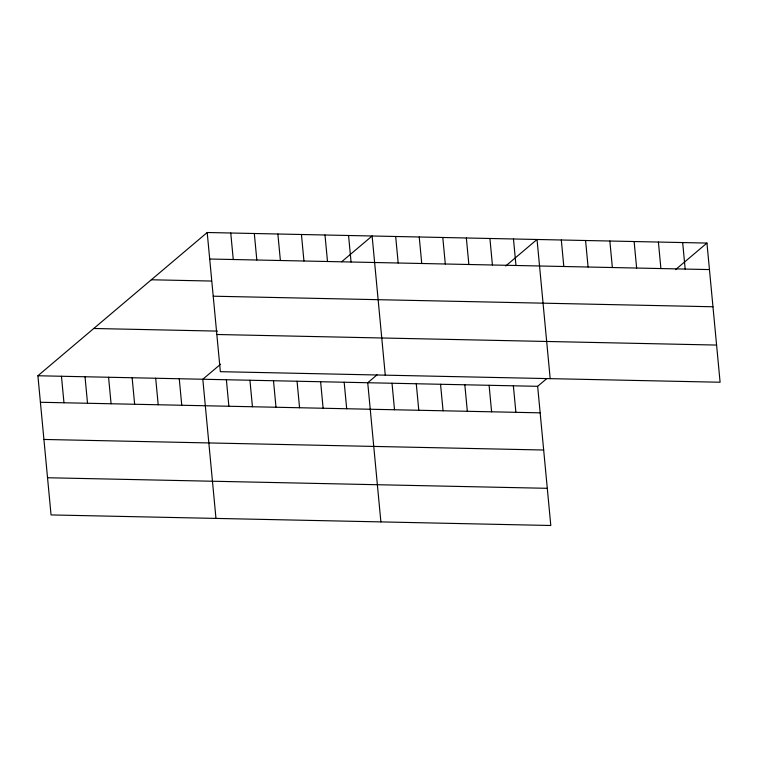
<?xml version="1.0" encoding="UTF-8"?>
<svg xmlns="http://www.w3.org/2000/svg" width="758" height="758" viewBox="0 0 758 758"><rect width="100%" height="100%" fill="white"/><g stroke="black" fill="none" stroke-linecap="round" stroke-linejoin="round"><path stroke-width="1.14" d="M546.954 378.45L537.649 386.324L550.801 525.493L51.051 514.928L37.9 375.76L207.199 232.507L706.949 243.072L720.1 382.24L220.351 371.676L207.199 232.507M220.597 364.21L202.812 379.246L215.973 518.415M341.64 261.775L372.112 235.994L385.272 375.163M377.048 374.859L367.734 382.733L380.886 521.902M505.709 265.982L537.034 239.481L550.185 378.649M675.624 269.573L706.949 243.072M209.701 259.018L709.45 269.583M151.335 279.778L211.406 281.047M213.216 296.198L712.965 306.763M93.765 328.489L217.451 331.104M216.835 334.496L716.585 345.061M37.9 375.76L537.649 386.324M40.411 402.271L540.151 412.835M43.917 439.451L543.666 450.015M47.546 477.748L547.285 488.313M682.674 242.56L685.175 269.071M658.399 242.048L660.9 268.559M634.124 241.537L636.635 268.048M609.849 241.025L612.36 267.536M585.574 240.504L588.085 267.024M561.308 239.992L563.81 266.503M513.469 238.978L515.98 265.499M513.374 385.813L515.876 412.324M489.914 238.486L492.416 264.997M489.1 385.301L491.601 411.812M466.35 237.984L468.861 264.504M464.825 384.789L467.335 411.3M442.795 237.491L445.297 264.002M440.55 384.278L443.06 410.789M419.231 236.989L421.742 263.5M416.275 383.756L418.786 410.277M395.676 236.496L398.177 263.007M392.009 383.245L394.511 409.756M348.557 235.492L351.058 262.012M344.17 382.231L346.681 408.751M324.993 234.999L327.503 261.51M320.615 381.738L323.116 408.249M301.438 234.497L303.939 261.008M297.051 381.236L299.562 407.757M277.873 234.004L280.384 260.515M273.496 380.743L275.997 407.254M254.318 233.502L256.82 260.013M249.932 380.241L252.442 406.752M230.754 233.009L233.265 259.52M226.377 379.749L228.878 406.26M179.258 378.744L181.759 405.265M155.693 378.251L158.204 404.763M132.138 377.749L134.64 404.26M108.574 377.257L111.085 403.768M85.019 376.754L87.521 403.265M61.455 376.262L63.966 402.773"/></g></svg>
